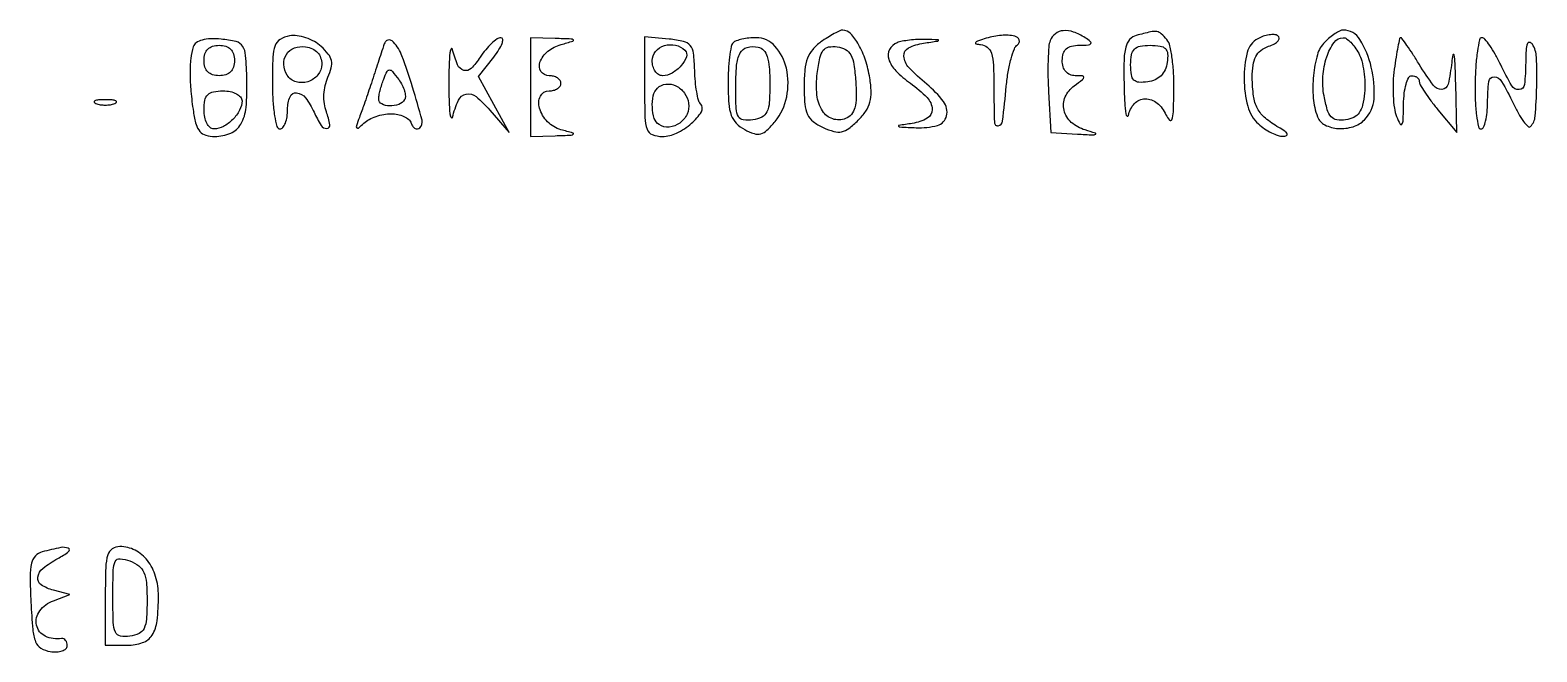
# Model space of a CAD drawing. Extents: x 24 to 1546, y 0 to 2379.
# Drawn here: x 998.1 to 1196.5, y 1456.1 to 1538 of the extents above; entities that cross this region are included whole.
import ezdxf

# ---------------------------------------------------------------- set-up
doc = ezdxf.new("R2010")
doc.units = 0
doc.header["$MEASUREMENT"] = 0
doc.layers.get('0').update_dxf_attribs({"linetype": 'CONTINUOUS'})

msp = doc.modelspace()

# ---------------------------------------------------------------- linework, layer by layer
for points in [[(1102.222506, 1536.443296, 0.065069), (1101.14732, 1535.459647, 0.084249), (1100.470605, 1534.309358, 0.065811), (1100.110019, 1532.784721, 0.025207), (1100, 1530.603811, 0.02141), (1100.100072, 1528.26782, 0.087266), (1100.463676, 1526.899442, 0.119701), (1101.205399, 1525.96721, 0.058297), (1102.514728, 1525.175243, 0.038291), (1103.941117, 1524.652984, 0.120068), (1104.953934, 1524.617071, 0.113557), (1105.902543, 1525.051768, 0.032402), (1107.127302, 1526.127302, 0.047636), (1108.123028, 1527.333266, 0.081811), (1108.667108, 1528.514187, 0.074265), (1108.832919, 1529.88674, 0.033222), (1108.660965, 1531.701804, 0.038861), (1108.086854, 1534.062569, 0.049625), (1107.183754, 1536.110057, 0.058747), (1106.127856, 1537.552371, 0.208312), (1105.100062, 1538, 0.110201), (1104.724469, 1537.916201, 0.014216), (1103.984572, 1537.542718, 0.016032), (1103.121478, 1537.039385, 0.01275)], [(1132.411819, 1536.630801, 0.072652), (1132.22407, 1535.796535, 0.010984), (1132.130869, 1534.083194, 0.01212), (1132.114251, 1532.041304, 0.010214), (1132.193204, 1529.880801), (1132.5, 1524.5), (1136, 1524.307964, 0.002294), (1138.03585, 1524.205628, 0.13622), (1138.392627, 1524.287337, 0.660694), (1138.379448, 1524.428906, 0.005855), (1137.005251, 1524.851809, -0.11009), (1135.187889, 1525.859162, -0.152688), (1134.232861, 1527.444, -0.165009), (1134.387139, 1529.19715, -0.131902), (1135.582389, 1530.683903, 0.006836), (1136.666122, 1531.499318, 0.210437), (1136.823544, 1531.789366, 0.419725), (1136.668509, 1531.968882, 0.015915), (1135.69113, 1532, -0.102766), (1135.003173, 1532.142907, -0.115321), (1134.461391, 1532.54566, -0.104287), (1134.117621, 1533.183864, -0.071689), (1134, 1534, -0.07417), (1134.135206, 1534.906439, -0.136902), (1134.533164, 1535.529705, -0.125005), (1135.226084, 1535.891955, -0.056607), (1136.25, 1536.015313, 0.011293), (1137.444209, 1536.050422, 0.220444), (1137.762149, 1536.218347, 0.409657), (1137.728886, 1536.479509, 0.023197), (1137, 1537, 0.057102), (1135.486124, 1537.749396, 0.106871), (1134.137633, 1537.929316, 0.142448), (1133.089678, 1537.530927, 0.140441)], [(1143.75, 1537.310674, 0.151228), (1142.872782, 1536.765831, 0.119614), (1142.357746, 1535.768581, 0.055229), (1142.12936, 1533.998025, 0.009995), (1142.136182, 1530.676676, 0.007042), (1142.217067, 1528.438845, 0.023462), (1142.359663, 1526.975336, 0.196746), (1142.531711, 1526.68342, 0.556151), (1142.705733, 1526.75, -0.14081), (1143.504747, 1528.322737, -0.202929), (1144.911358, 1528.951793, -0.180333), (1146.475859, 1528.404141, -0.114888), (1147.653936, 1526.849536, 0.080805), (1148.120497, 1526.138899, 0.574758), (1148.43995, 1526.208568, 0.068672), (1148.626127, 1527.257657, 0.005396), (1148.704917, 1530.099536, 0.017693), (1148.665061, 1532.258785, 0.021248), (1148.469676, 1534.280801, 0.020509), (1148.167004, 1535.945703, 0.11649), (1147.775723, 1536.75, 0.038758), (1147.038085, 1537.522694, 0.14928), (1146.442853, 1537.799112, 0.089666), (1145.63248, 1537.766298, 0.009072)], [(1168.571429, 1536.428571, 0.127676), (1167.592894, 1534.763903, 0.044982), (1167.072473, 1532.02148, 0.044515), (1167.046721, 1529.04831, 0.071647), (1167.606989, 1526.581787, 0.188315), (1168.57745, 1525.516131, 0.099899), (1170.328845, 1525.048893, 0.090756), (1172.280545, 1525.283131, 0.121831), (1173.8, 1526.2, 0.182642), (1175.043566, 1528.954325, 0.074079), (1174.688016, 1533.122674, 0.078906), (1173.185335, 1536.773526, 0.261435), (1171, 1538, 0.115276), (1170.56769, 1537.898988, 0.028815), (1169.933036, 1537.538393, 0.027899), (1169.235965, 1537.030055, 0.024887)], [(1019.577025, 1535.813871, 0.049704), (1019.256923, 1534.255704, 0.026454), (1019.157655, 1532.287518, 0.022534), (1019.268938, 1529.949552, 0.014419), (1019.598449, 1527.25, 0.030339), (1019.953726, 1525.590941, 0.111416), (1020.459282, 1524.651135, 0.14702), (1021.23278, 1524.162523, 0.067966), (1022.422868, 1524, 0.10091), (1024.51696, 1524.426978, 0.165487), (1025.851734, 1525.622162, 0.106647), (1026.534618, 1527.829546, 0.029033), (1026.642869, 1531.5, 0.011249), (1026.480609, 1534.674858, 0.124538), (1026.082281, 1535.871393, 0.194003), (1025.222631, 1536.483016, 0.034781), (1023.243125, 1536.813871, 0.031099), (1021.847175, 1536.861209, 0.059573), (1020.739922, 1536.696937, 0.082763), (1019.968518, 1536.341808, 0.169666)], [(1025, 1534, -0.072254), (1024.873159, 1533.126841, -0.124864), (1024.5, 1532.5, -0.124864), (1023.873159, 1532.126841, -0.072254), (1023, 1532, -0.072254), (1022.126841, 1532.126841, -0.124864), (1021.5, 1532.5, -0.124864), (1021.126841, 1533.126841, -0.072254), (1021, 1534, -0.072254), (1021.126841, 1534.873159, -0.124864), (1021.5, 1535.5, -0.124864), (1022.126841, 1535.873159, -0.072254), (1023, 1536, -0.072254), (1023.873159, 1535.873159, -0.124864), (1024.5, 1535.5, -0.124864), (1024.873159, 1534.873159, -0.072254)], [(1032.25, 1537.238992, 0.094562), (1031.026197, 1536.785252, 0.172838), (1030.360788, 1535.970576, 0.076643), (1030.063978, 1534.424001, 0.009156), (1030, 1530.930449, 0.015658), (1030.071597, 1528.644761, 0.026112), (1030.292155, 1526.732612, 0.024369), (1030.605816, 1525.301621, 0.338699), (1031, 1525, 0.231675), (1031.383143, 1525.187599, 0.072835), (1031.70625, 1525.758854, 0.055541), (1031.926954, 1526.593992, 0.036866), (1032, 1527.583333, -0.096813), (1032.321542, 1529.228409, -0.336502), (1033.195778, 1529.747177, -0.205998), (1034.368147, 1529.075983, -0.055117), (1035.487128, 1527.185307, 0.034), (1036.412956, 1525.458921, 0.268857), (1037.184754, 1525.051919, 0.457796), (1037.576141, 1525.543759, 0.041986), (1037.103174, 1527.25, -0.057006), (1036.842625, 1528.312655, -0.043328), (1036.79469, 1529.511833, -0.042901), (1036.955004, 1530.715587, -0.052388), (1037.315228, 1531.792392, 0.044089), (1037.756075, 1533.041085, 0.117044), (1037.773218, 1533.981024, 0.113794), (1037.365221, 1534.844515, 0.040432), (1036.42983, 1535.850935, 0.059832), (1035.525316, 1536.498889, 0.045399), (1034.40595, 1536.987213, 0.046395), (1033.252699, 1537.254689, 0.075559)], [(1036.5, 1533.513695, -0.173952), (1035.996306, 1532.109711, -0.143991), (1034.673868, 1531.212989, -0.148764), (1033.109822, 1531.19033, -0.186195), (1031.962347, 1532.060923, -0.121384), (1031.500536, 1533.492804, -0.162281), (1031.837807, 1534.806237, -0.163488), (1032.892658, 1535.648105, -0.123419), (1034.377278, 1535.802872, -0.070622), (1035.272994, 1535.542652, -0.100175), (1035.94471, 1535.059625, -0.10457), (1036.356839, 1534.371005, -0.08292)], [(1044.620855, 1535.917217, -0.002813), (1043.816173, 1533.40245, -0.002246), (1042.921278, 1530.700259, -0.002248), (1042.076282, 1528.223563, -0.006311), (1041.455104, 1526.5, 0.007837), (1041.060286, 1525.393939, 0.25536), (1041.107581, 1525.123045, 0.421531), (1041.318192, 1525.101901, 0.01255), (1042.052821, 1525.75, -0.065927), (1042.729217, 1526.229152, -0.03685), (1043.655412, 1526.632812, -0.036059), (1044.669165, 1526.908202, -0.048329), (1045.616667, 1527, -0.052554), (1046.497639, 1526.907146, -0.05727), (1047.313326, 1526.632812, -0.064729), (1047.946518, 1526.228625, -0.133374), (1048.279762, 1525.75, 0.063927), (1048.500035, 1525.317118, 0.114634), (1048.79195, 1525.048349, 0.158274), (1049.105733, 1524.984112, 0.159272), (1049.396481, 1525.116719, 0.278733), (1049.698934, 1526.155488, 0.009227), (1048.464057, 1530.469559, 0.014645), (1047.062964, 1534.606815, 0.101043), (1045.934933, 1536.417217, 0.103287), (1045.55305, 1536.682042, 0.193374), (1045.183, 1536.688871, 0.159781), (1044.860445, 1536.427787, 0.06745)], [(1053.232003, 1531, 0.00678), (1053.264167, 1528.628162, 0.019847), (1053.373315, 1526.996875, 0.098543), (1053.535956, 1526.476543, 0.686394), (1053.713066, 1526.5, -0.047936), (1054.494481, 1528.767675, -0.241063), (1055.513557, 1529.575131, -0.2255), (1056.818584, 1529.246588, -0.042587), (1058.621652, 1527.479466), (1061.184372, 1524.5), (1059.156922, 1528.19744), (1057.129473, 1531.89488), (1059.137316, 1534.44744, 0.024083), (1059.834863, 1535.427915, 0.052813), (1060.247058, 1536.250186, 0.107844), (1060.324958, 1536.786312, 0.393693), (1060.095633, 1537, 0.154892), (1059.583177, 1536.837347, 0.03464), (1058.863341, 1536.250542, 0.032789), (1058.091422, 1535.425347, 0.026621), (1057.3744, 1534.448653, -0.050571), (1056.165193, 1532.956684, -0.273603), (1055.196516, 1532.704682, -0.22946), (1054.379656, 1533.436788, -0.038244), (1053.713066, 1535.5, 0.686394), (1053.535956, 1535.523457, 0.098543), (1053.373315, 1535.003125, 0.019847), (1053.264167, 1533.371838, 0.00678)], [(1064, 1530.5), (1064, 1524), (1067.25, 1524.09968, 0.001929), (1069.350909, 1524.172228, 0.195853), (1069.612498, 1524.290678, 0.560788), (1069.571418, 1524.44303, 0.003866), (1068, 1524.890675, -0.13172), (1066.235964, 1525.928323, -0.120353), (1065.154146, 1527.742949, -0.194352), (1065.288086, 1529.298823, -0.282419), (1066.430449, 1530, 0.061846), (1067.030606, 1530.074519, 0.080222), (1067.538944, 1530.29375, 0.097811), (1067.879193, 1530.618615, 0.154594), (1068, 1531, 0.154938), (1067.878911, 1531.381387, 0.097747), (1067.537836, 1531.70625, 0.080104), (1067.028282, 1531.92549, 0.06169), (1066.426676, 1532, -0.24854), (1065.365597, 1532.562167, -0.245611), (1065.2275, 1533.76096, -0.130648), (1066.278847, 1535.212582, -0.103559), (1068.005251, 1536.106475, 0.003938), (1069.570705, 1536.555378, 0.56072), (1069.611758, 1536.708722, 0.195388), (1069.348332, 1536.827751, 0.001955), (1067.25, 1536.90032), (1064, 1537)], [(1079, 1530.563358, 0.006518), (1079.05321, 1526.481865, 0.079437), (1079.339322, 1524.949715, 0.21787), (1080.02374, 1524.246971, 0.092657), (1081.345012, 1524, 0.114287), (1083.22121, 1524.434525, 0.06375), (1085.189551, 1525.731166, 0.076303), (1086.481729, 1527.238619, 0.348609), (1086.358724, 1528.307942, -0.137133), (1086.100828, 1528.76595, -0.017917), (1085.871445, 1529.872305, -0.01975), (1085.694563, 1531.234683, -0.015348), (1085.606542, 1532.726791, 0.021184), (1085.448243, 1534.965544, 0.144666), (1085.021709, 1535.973569, 0.167443), (1084.147129, 1536.511414, 0.030867), (1082.25, 1536.813358), (1079, 1537.126717)], [(1084.324657, 1535.342009, -0.291224), (1084.513265, 1534.493106, -0.09391), (1083.82509, 1533.333031, -0.078815), (1082.624899, 1532.34085, -0.134171), (1081.377555, 1532, -0.14369), (1080.852235, 1532.15415, -0.099524), (1080.404657, 1532.5875, -0.083977), (1080.103074, 1533.235496, -0.067109), (1080, 1534, -0.179396), (1080.44272, 1535.194211, -0.14089), (1081.605516, 1535.957418, -0.129314), (1083.078645, 1536.021825, -0.143955)], [(1090.666667, 1536.333333, 0.152678), (1090.405035, 1535.833696, 0.014495), (1090.195833, 1534.453044, 0.017463), (1090.048629, 1532.754897, 0.012887), (1090, 1530.868517, 0.018143), (1090.092417, 1528.32241, 0.069659), (1090.424614, 1526.776408, 0.105675), (1091.082326, 1525.730409, 0.07703), (1092.182996, 1524.902063, 0.044077), (1093.42179, 1524.373485, 0.145486), (1094.29985, 1524.350423, 0.127221), (1095.11788, 1524.814212, 0.030331), (1096.182996, 1525.977663, 0.120535), (1097.713416, 1529.222191, 0.106183), (1097.673154, 1532.971288, 0.127439), (1096.16819, 1535.89177, 0.213524), (1093.691418, 1537, 0.025761), (1092.739799, 1536.950939, 0.028487), (1091.830187, 1536.804167, 0.029564), (1091.077159, 1536.59085, 0.113038)], [(1095.5, 1530.986305, -0.015199), (1095.423554, 1528.472083, -0.094549), (1095.106811, 1527.228142, -0.170169), (1094.441595, 1526.548915, -0.079575), (1093.25, 1526.180449, -0.068413), (1092.004386, 1526.174885, -0.238109), (1091.359613, 1526.615675, -0.114532), (1091.061603, 1527.669647, -0.011872), (1091, 1530.263782, -0.019489), (1091.121263, 1533.373656, -0.103873), (1091.596557, 1534.996265, -0.206827), (1092.506112, 1535.718259, -0.113811), (1093.951236, 1535.770875, -0.165676), (1094.664817, 1535.363611, -0.10305), (1095.147074, 1534.518256, -0.059763), (1095.420567, 1533.123814, -0.018574)], [(1106.807945, 1531.240851, -0.019232), (1106.879096, 1529.131412, -0.065222), (1106.694149, 1527.769779, -0.108228), (1106.237917, 1526.89531, -0.127661), (1105.480403, 1526.354106, -0.172018), (1103.769173, 1526.310108, -0.175471), (1102.429277, 1527.355172, -0.115374), (1101.703985, 1529.463989, -0.057459), (1101.74166, 1532.304382, -0.019236), (1102.085579, 1534.350561, -0.110027), (1102.535988, 1535.347979, -0.189125), (1103.239642, 1535.782911, -0.080537), (1104.365755, 1535.804382, -0.092886), (1105.453455, 1535.435576, -0.142778), (1106.144451, 1534.730076, -0.085764), (1106.559162, 1533.479748, -0.019247)], [(1112.25, 1536.337719, 0.17677), (1111.259098, 1535.444764, 0.203811), (1111.151407, 1534.185379, 0.114492), (1112.090166, 1532.636215, 0.044837), (1114, 1531, -0.044159), (1116.191897, 1529.127265, -0.184093), (1116.874391, 1527.562929, -0.284454), (1116.224239, 1526.392352, -0.090041), (1114.25, 1525.716254, 0.001596), (1112.464445, 1525.439931, 0.602002), (1112.430464, 1525.340817, 0.194352), (1112.621048, 1525.252629, 0.000959), (1114.781385, 1525.149832, 0.078089), (1117.560365, 1525.457413, 0.274144), (1118.763423, 1526.699192, 0.224471), (1118.365352, 1528.592796, 0.058562), (1116.153039, 1530.893498, -0.030096), (1113.813674, 1533.064834, -0.173672), (1113.138446, 1534.582782, -0.305135), (1113.747384, 1535.652034, -0.077766), (1115.75, 1536.283746, 0.000706), (1117.604233, 1536.567317, 0.240417), (1117.717139, 1536.648785, 0.55034), (1117.67492, 1536.720458, 0.000976), (1116, 1536.771221, 0.018903), (1114.951166, 1536.761303, 0.01696), (1113.867188, 1536.673119, 0.017269), (1112.899836, 1536.52729, 0.049883)], [(1124, 1536.931951, 0.011364), (1122.957733, 1536.60063, 0.127392), (1122.597914, 1536.362862, 0.568851), (1122.652288, 1536.187676, 0.044666), (1123.25, 1536.09968, -0.159797), (1124.129413, 1535.754726, -0.147409), (1124.668396, 1534.945124, -0.063101), (1124.935165, 1533.378046, -0.010646), (1125, 1530.333333, 0.006588), (1125.059253, 1525.836377, 0.461931), (1125.577218, 1525.41839, 0.327761), (1126.144518, 1526.026295, 0.006065), (1126.632176, 1530.641282, -0.018878), (1126.879871, 1532.522707, -0.024798), (1127.254881, 1534.213693, -0.023706), (1127.691561, 1535.552799, -0.165125), (1128.123666, 1536.07643, 0.3599), (1128.334961, 1536.700855, 0.255764), (1127.74445, 1537.203667, 0.073293), (1125.983393, 1537.306347, 0.049283)], [(1147.819551, 1533.75, -0.071286), (1147.534868, 1532.772547, -0.090158), (1147, 1532, -0.090158), (1146.227453, 1531.465132, -0.071286), (1145.25, 1531.180449, -0.049221), (1144.091139, 1531.130915, -0.18449), (1143.43782, 1531.423078, -0.161847), (1143.095178, 1532.106925, -0.03591), (1143, 1533.430449, -0.042944), (1143.114059, 1534.756015, -0.154648), (1143.5, 1535.5, -0.154648), (1144.243985, 1535.885941, -0.042944), (1145.569551, 1536, -0.03591), (1146.893075, 1535.904822, -0.161847), (1147.576922, 1535.56218, -0.18449), (1147.869085, 1534.908861, -0.049221)], [(1159.728644, 1536.868017, 0.206631), (1158.348379, 1535.063871, 0.063702), (1157.935311, 1531.588655, 0.06232), (1158.421116, 1527.968714, 0.145348), (1159.828741, 1525.654988, 0.035244), (1160.63339, 1525.023887, 0.032788), (1161.537784, 1524.495085, 0.034442), (1162.405325, 1524.133715, 0.087025), (1163.078741, 1524.030409, 0.094829), (1163.52616, 1524.125999, 0.432386), (1163.6086, 1524.348388, 0.129805), (1163.302362, 1524.697981, 0.01935), (1162.5, 1525.194945, -0.044416), (1160.736698, 1526.41329, -0.098017), (1159.70941, 1527.67849, -0.088812), (1159.184013, 1529.321956, -0.03191), (1159.015313, 1531.782224, -0.034602), (1159.120082, 1533.40403, -0.088188), (1159.47789, 1534.522546, -0.109698), (1160.140673, 1535.302991, -0.07361), (1161.170969, 1535.867542, 0.036316), (1161.938936, 1536.216883, 0.086668), (1162.427408, 1536.605804, 0.184155), (1162.56217, 1536.962483, 0.259136), (1162.399613, 1537.253026, 0.123099), (1161.914876, 1537.407556, 0.051746), (1161.226306, 1537.380165, 0.046968), (1160.45974, 1537.194987, 0.044858)], [(1173.024729, 1534.953794, -0.058189), (1173.423265, 1533.941767, -0.027618), (1173.707103, 1532.567547, -0.026927), (1173.848231, 1531.080452, -0.034316), (1173.809912, 1529.703794, -0.034331), (1173.548742, 1528.135985, -0.09654), (1173.091078, 1527.127936, -0.124715), (1172.368998, 1526.514806, -0.078781), (1171.306961, 1526.187913, -0.074323), (1170.15905, 1526.195965, -0.171815), (1169.410904, 1526.600503, -0.11372), (1168.895515, 1527.525519, -0.024109), (1168.465424, 1529.332616, -0.063818), (1168.315763, 1531.910828, -0.062526), (1168.818032, 1534.462313, -0.074429), (1169.78203, 1536.370262, -0.243226), (1171, 1537, -0.155346), (1171.431799, 1536.862526, -0.043582), (1171.978237, 1536.398927, -0.039481), (1172.53716, 1535.736968, -0.032733)], [(1177.710079, 1532.875147, 0.023933), (1177.561404, 1531.139996, 0.021596), (1177.571438, 1529.337708, 0.022168), (1177.722128, 1527.723479, 0.061677), (1178.015024, 1526.625147, 0.024141), (1178.478619, 1525.619821, 0.594446), (1178.72232, 1525.615484, 0.120292), (1178.880548, 1526.173067, 0.005043), (1178.936614, 1528.25, -0.025179), (1179.033394, 1529.686982, -0.039701), (1179.27513, 1530.898438, -0.047149), (1179.609415, 1531.758909, -0.283775), (1180, 1532, -0.073301), (1180.382486, 1531.943624, -0.087332), (1180.707709, 1531.779687, -0.099823), (1180.926066, 1531.536027, -0.132028), (1181.004967, 1531.25, 0.132233), (1181.126754, 1530.809204, 0.012208), (1181.730827, 1529.839063, 0.015068), (1182.526815, 1528.703732, 0.011258), (1183.469004, 1527.5), (1185.928074, 1524.5), (1185.795934, 1531, 0.004104), (1185.721199, 1533.618477, 0.03794), (1185.593869, 1534.744656, 0.809162), (1185.44088, 1534.747986, 0.031943), (1185.271532, 1533.75, -0.028905), (1184.80372, 1530.887917, -0.334867), (1183.990203, 1530.196109, -0.253925), (1182.87953, 1530.717472, -0.020254), (1181, 1533.5, 0.005545), (1180.150145, 1534.841592, 0.008737), (1179.388058, 1535.971875, 0.003525), (1178.718937, 1536.913604, 0.241008), (1178.55011, 1537, 0.351592), (1178.420818, 1536.89626, 0.004381), (1178.185058, 1535.788324, 0.010494), (1177.942842, 1534.45662, 0.0064)], [(1188.354923, 1531, 0.013668), (1188.379048, 1528.699695, 0.022539), (1188.539994, 1526.7625, 0.018618), (1188.787703, 1525.276663, 0.356093), (1189.126914, 1525, 0.296153), (1189.464931, 1525.219458, 0.043687), (1189.743531, 1526.028125, 0.037592), (1189.9368, 1527.15867, 0.023546), (1190, 1528.5, -0.029271), (1190.160274, 1531.235385, -0.390915), (1190.861428, 1531.836153, -0.258135), (1191.851385, 1531.239919, -0.019625), (1193.357648, 1528.376194, 0.017482), (1194.060412, 1527.026086, 0.031456), (1194.741974, 1525.980755, 0.03688), (1195.323814, 1525.309822, 0.413415), (1195.643591, 1525.310258, 0.177587), (1196.265064, 1526.651555, 0.014764), (1196.471107, 1530.546229, 0.016723), (1196.431855, 1534.426978, 0.131029), (1195.89613, 1536.133825, 0.202985), (1195.53532, 1536.383627, 0.371244), (1195.243049, 1536.221707, 0.074203), (1195.065364, 1535.370558, 0.013397), (1195.015313, 1533.75, -0.0255), (1194.855033, 1530.842626, -0.362039), (1194.160481, 1530.16912, -0.287381), (1193.190929, 1530.679293, -0.020444), (1191.701391, 1533.5, 0.017134), (1191.00466, 1534.840802, 0.024657), (1190.291111, 1535.971875, 0.022335), (1189.640261, 1536.816103, 0.220829), (1189.244188, 1537, 0.354464), (1188.928352, 1536.74392, 0.015269), (1188.657846, 1535.2375, 0.020247), (1188.450453, 1533.300289, 0.01233)], [(1047.40895, 1528.852678, -0.16745), (1046.642008, 1528.225601, -0.093471), (1045.439435, 1528.022662, -0.111681), (1044.394031, 1528.280332, -0.283956), (1044, 1528.918213, -0.046599), (1044.043726, 1529.386362, -0.014747), (1044.194118, 1530.072563, -0.014583), (1044.407863, 1530.831837, -0.015709), (1044.660827, 1531.558512, -0.02089), (1045.096996, 1532.567063, -0.296815), (1045.417382, 1532.76076, -0.217654), (1045.799825, 1532.570367, -0.012223), (1046.628794, 1531.492977, -0.039078), (1047.090126, 1530.745991, -0.046993), (1047.39716, 1529.979996, -0.05369), (1047.519936, 1529.305396, -0.157873)], [(1026, 1528.7, -0.123), (1025.688714, 1527.453749, -0.0741), (1024.777115, 1526.222885, -0.0741), (1023.546251, 1525.311286, -0.123), (1022.3, 1525, -0.183743), (1021.80151, 1525.189589, -0.091356), (1021.38, 1525.730769, -0.070541), (1021.095387, 1526.538775, -0.049496), (1021, 1527.5, -0.045527), (1021.115743, 1528.768514, -0.152009), (1021.5, 1529.5, -0.152009), (1022.231486, 1529.884257, -0.045527), (1023.5, 1530, -0.049496), (1024.461225, 1529.904613, -0.070541), (1025.269231, 1529.62, -0.091356), (1025.810411, 1529.19849, -0.183743)], [(1084.802872, 1528.367062, -0.144455), (1084.593009, 1526.925096, -0.129194), (1083.629784, 1525.754251, -0.134774), (1082.250429, 1525.239017, -0.162181), (1080.909758, 1525.555773, -0.181054), (1080.281454, 1526.367015, -0.064455), (1080.026392, 1527.834957, -0.063505), (1080.154209, 1529.361523, -0.144755), (1080.701236, 1530.367903, -0.174046), (1081.815837, 1530.89367, -0.138366), (1083.133836, 1530.655378, -0.122239), (1084.253231, 1529.718015, -0.122609)], [(1006.75, 1528.337719, 0.057986), (1007.320008, 1528.181385, 0.037979), (1008, 1528.12966, 0.037979), (1008.679992, 1528.181385, 0.057986), (1009.25, 1528.337719, 0.174857), (1009.459382, 1528.525001, 0.447206), (1009.398438, 1528.693942, 0.078554), (1008.89144, 1528.810911, 0.017491), (1008, 1528.842105, 0.017491), (1007.10856, 1528.810911, 0.078554), (1006.601562, 1528.693942, 0.447206), (1006.540618, 1528.525001, 0.174857)], [(999.704414, 1469.301895, 0.142479), (998.795261, 1468.760588, 0.13286), (998.288074, 1467.80174, 0.058339), (998.104568, 1466.074153, 0.009292), (998.204414, 1462.667897, 0.00916), (998.4425, 1459.077001, 0.072477), (998.820211, 1457.458193, 0.164019), (999.525948, 1456.618726, 0.101725), (1000.75, 1456.180449, 0.045002), (1001.611565, 1456.136354, 0.070854), (1002.339062, 1456.268947, 0.099259), (1002.825895, 1456.547443, 0.216622), (1003, 1456.930449, 0.069823), (1002.943872, 1457.330419, 0.097525), (1002.779688, 1457.651033, 0.119403), (1002.535553, 1457.84263, 0.147129), (1002.25, 1457.881579, -0.152411), (1000.100017, 1458.19749, -0.231607), (998.953093, 1459.653458, -0.218477), (999.36872, 1461.528264, -0.142994), (1001.176261, 1462.8695), (1003.352521, 1463.674551), (1001.176261, 1464.243656, -0.081984), (999.562176, 1464.963262, -0.288659), (999.113484, 1465.952623, -0.193371), (999.784892, 1467.129919, -0.043378), (1001.75, 1468.428025, 0.033675), (1003.173188, 1469.329036, 0.581272), (1003.122945, 1469.767875, 0.15222), (1002.14902, 1469.867178, 0.013368)], [(1008, 1463.5), (1008, 1457), (1010.893011, 1457, 0.085044), (1012.904493, 1457.344623, 0.168737), (1014.153582, 1458.341733, 0.113062), (1014.815149, 1460.226207, 0.028121), (1015, 1463.510359, 0.071577), (1014.632033, 1466.067601, 0.09466), (1013.559075, 1468.156124, 0.107881), (1011.921192, 1469.514907, 0.11997), (1009.928571, 1470, 0.14568), (1008.912907, 1469.697659, 0.177767), (1008.324176, 1468.907407, 0.064574), (1008.057131, 1467.246951, 0.007623)], [(1013.5, 1462.885447, -0.015897), (1013.422229, 1460.43998, -0.095914), (1013.103518, 1459.216468, -0.169092), (1012.438015, 1458.545198, -0.078565), (1011.25, 1458.180449, -0.083582), (1009.989808, 1458.212839, -0.247686), (1009.337156, 1458.738535, -0.094169), (1009.053447, 1460.011184, -0.007889), (1009, 1463.398225, -0.006254), (1009.044073, 1466.921881, -0.105654), (1009.314005, 1468.046616, -0.31463), (1009.941661, 1468.401899, -0.065028), (1011.25, 1468.103222, -0.075862), (1012.400545, 1467.466065, -0.127304), (1013.074286, 1466.598622, -0.082743), (1013.409367, 1465.241223, -0.019229)]]:
    msp.add_lwpolyline(points, format="xyb", close=True)

doc.saveas('drawing.dxf')
